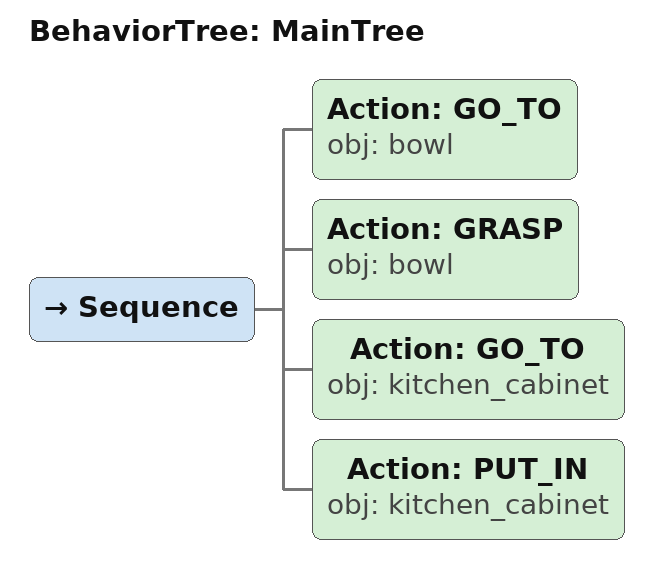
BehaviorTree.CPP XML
<root main_tree_to_execute="MainTree">
  <BehaviorTree ID="MainTree">
    <Sequence>
      <!-- Go to bowl -->
      <Action ID="GO_TO" obj="bowl" />
      <!-- Grasp bowl -->
      <Action ID="GRASP" obj="bowl" />
      <!-- Go to kitchen_cabinet -->
      <Action ID="GO_TO" obj="kitchen_cabinet" />
      <!-- Put in kitchen_cabinet -->
      <Action ID="PUT_IN" obj="kitchen_cabinet" />
    </Sequence>
  </BehaviorTree>
</root>
